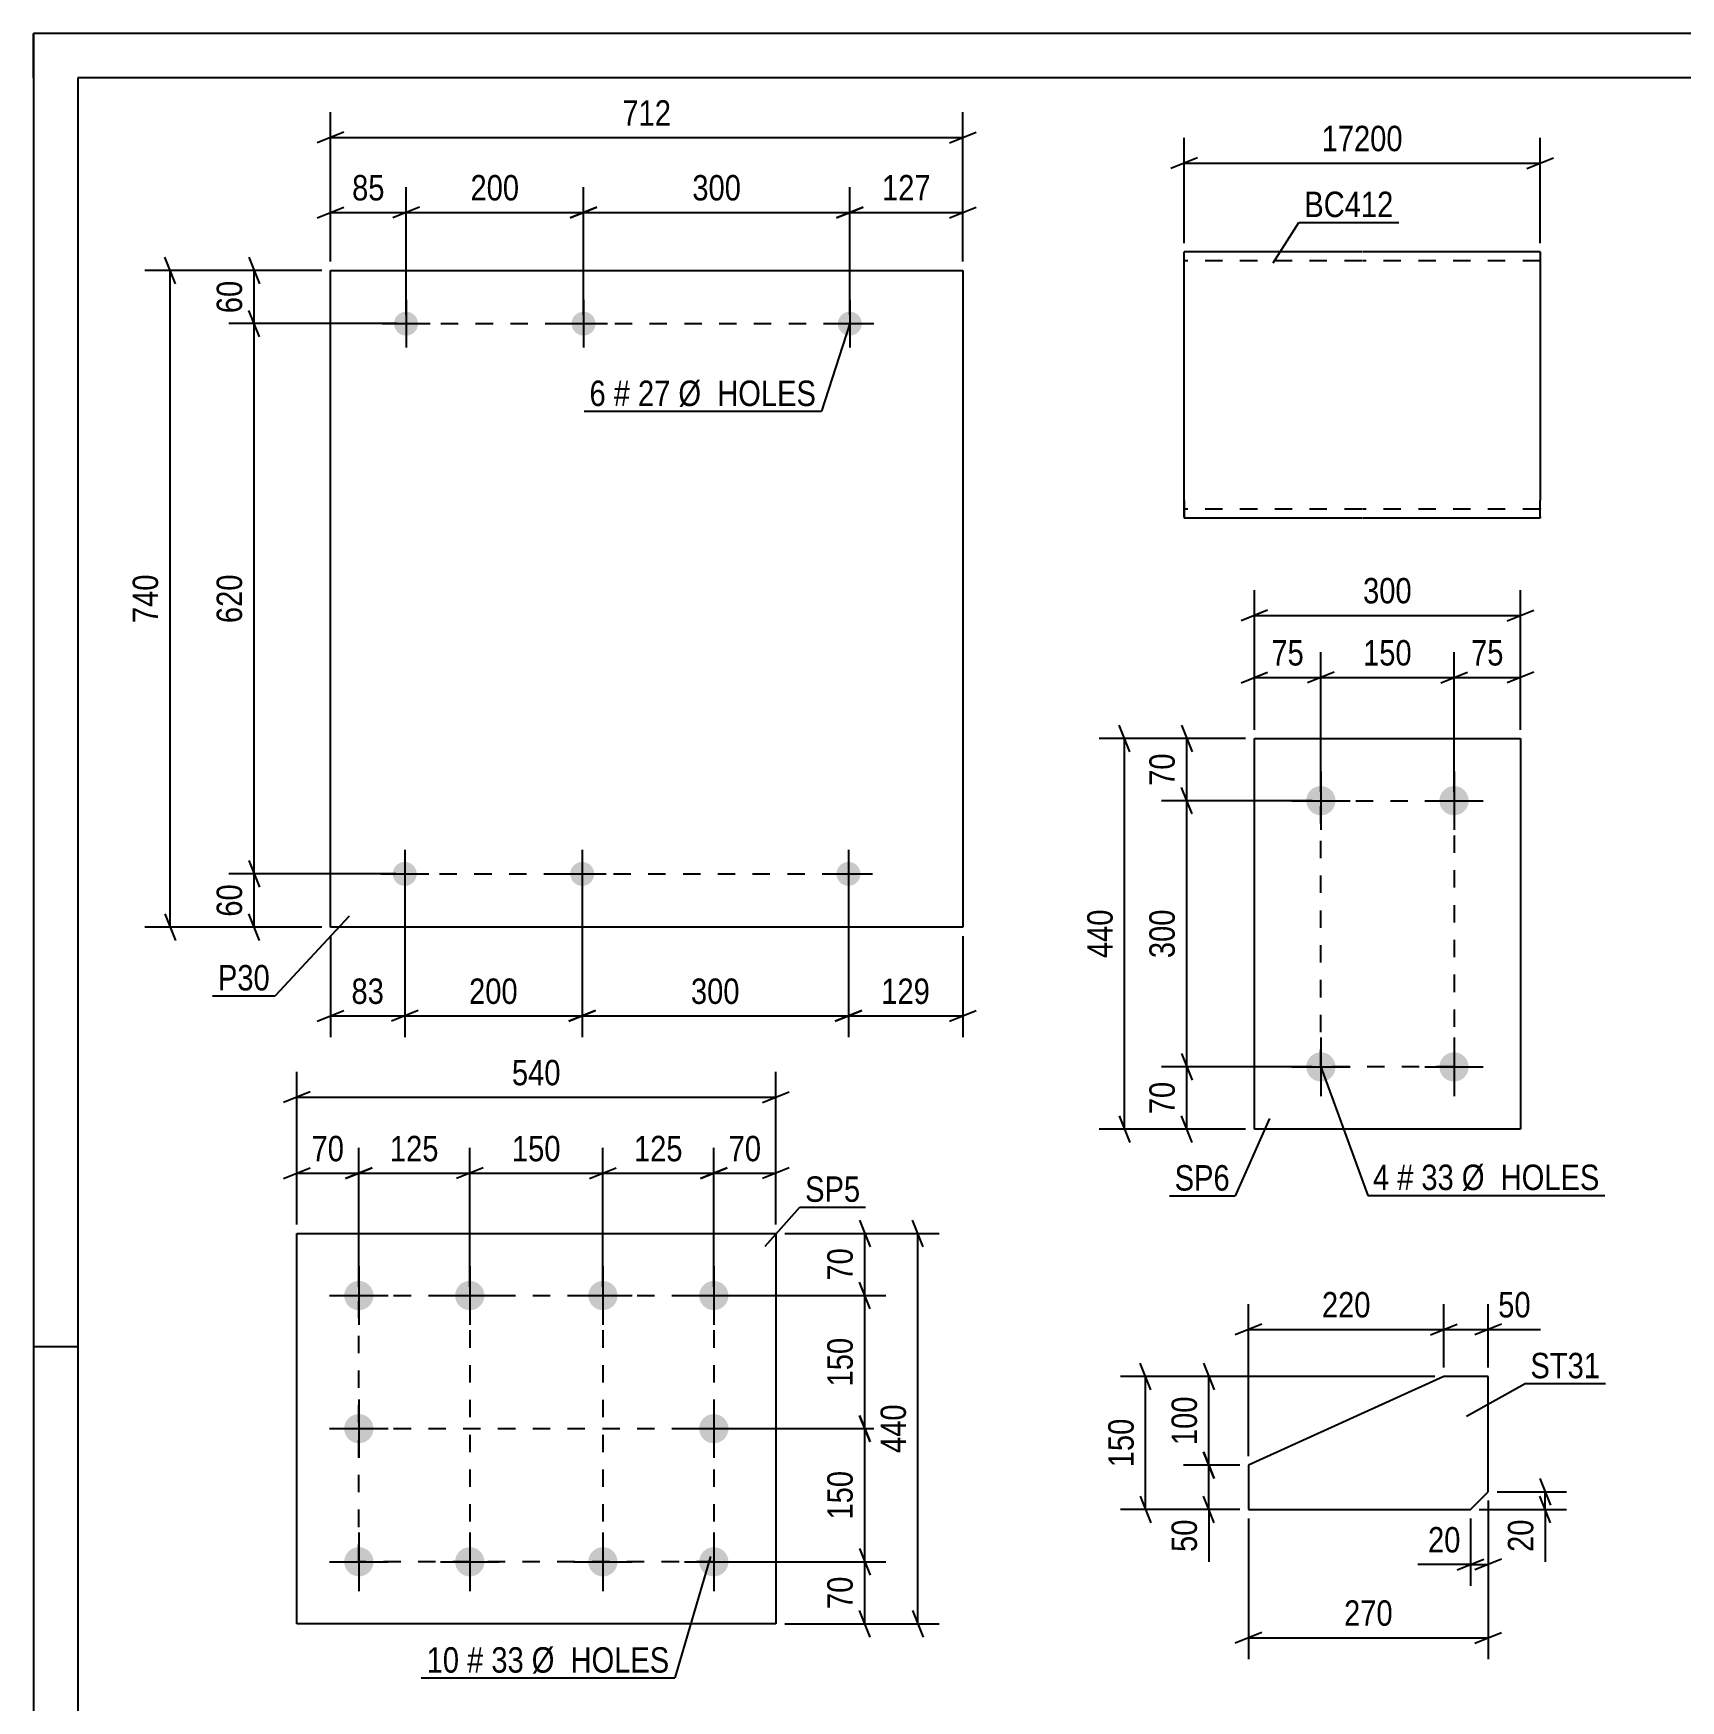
# Model space of a CAD drawing. Header units: millimetres. Extents: x 0 to 420, y 0 to 297.
# Drawn here: x 0 to 185.6, y 109.1 to 297 of the extents above; entities that cross this region are included whole.
import ezdxf

# ---------------------------------------------------------------- set-up
doc = ezdxf.new("R2010")
doc.units = ezdxf.units.MM
doc.linetypes.add('DXK_LINE_DOT2', pattern=[3.9198, 1.9599, -1.9599])
doc.styles.add('Arial Narrow', font='ARIALN.TTF', dxfattribs={"height": 0.2})

# ---------------------------------------------------------------- blocks, each defined once
blk = doc.blocks.new('Unknown-122571233-1134')
at = {"color": 5, "linetype": 'Continuous'}
for p, q in [((420, 297), (0, 297)), ((0, 297), (0, 0)), ((0, 292), (0, 297)), ((415, 292), (5, 292)), ((5, 292), (5, 5)), ((5, 149), (0, 149))]:
    blk.add_line(p, q, dxfattribs=at)
blk = doc.blocks.new('Part-122571233-10233 - 10232')
at = {"color": 2, "linetype": 'Continuous'}
for p, q in [((149.69, 272.37), (129.69, 272.37)), ((129.69, 244.37), (129.69, 272.37)), ((169.79, 272.37), (149.79, 272.37)), ((169.79, 272.37), (169.79, 270.37)), ((169.79, 270.37), (169.79, 244.37)), ((129.69, 244.37), (129.69, 242.37)), ((169.79, 242.37), (169.79, 244.37)), ((149.69, 242.37), (129.69, 242.37)), ((169.79, 242.37), (149.79, 242.37))]:
    blk.add_line(p, q, dxfattribs=at)
at = {"color": 7, "linetype": 'DXK_LINE_DOT2'}
for p, q in [((149.69, 271.37), (129.69, 271.37)), ((169.79, 271.37), (149.79, 271.37)), ((129.69, 242.53), (129.69, 244.37)), ((169.79, 243.37), (169.79, 244.37)), ((129.69, 243.37), (129.69, 243.45)), ((149.69, 243.37), (129.69, 243.37)), ((169.79, 243.37), (149.79, 243.37)), ((169.79, 243.45), (169.79, 243.37)), ((169.79, 242.53), (169.79, 242.37))]:
    blk.add_line(p, q, dxfattribs=at)
blk = doc.blocks.new('Part-122571233-10242 - 10241')
at = {"color": 2, "linetype": 'Continuous'}
for p, q in [((137.59, 173.54), (137.59, 217.54)), ((137.59, 217.54), (167.59, 217.54)), ((167.59, 217.54), (167.59, 173.54)), ((167.59, 173.54), (137.59, 173.54))]:
    blk.add_line(p, q, dxfattribs=at)
blk = doc.blocks.new('Bolt-122571233-10243 - 10241')
at = {"linetype": 'Continuous'}
for points in [[(145.09, 212.19, -1), (145.09, 208.89, -1)], [(160.09, 212.19, -1), (160.09, 208.89, -1)], [(145.09, 182.19, -1), (145.09, 178.89, -1)], [(160.09, 182.19, -1), (160.09, 178.89, -1)]]:
    blk.add_hatch(color=1, dxfattribs=at).paths.add_polyline_path(points)
at = {"color": 1, "linetype": 'Continuous'}
for p, q in [((145.09, 213.84), (145.09, 207.24)), ((160.09, 213.84), (160.09, 207.24)), ((141.79, 210.54), (148.39, 210.54)), ((156.79, 210.54), (163.39, 210.54)), ((145.09, 183.84), (145.09, 177.24)), ((160.09, 183.84), (160.09, 177.24)), ((141.79, 180.54), (148.39, 180.54)), ((156.79, 180.54), (163.39, 180.54))]:
    blk.add_line(p, q, dxfattribs=at)
blk = doc.blocks.new('Part-122571233-10251 - 10250')
at = {"color": 2, "linetype": 'Continuous'}
for p, q in [((29.68, 117.78), (29.68, 161.78)), ((29.68, 161.78), (83.68, 161.78)), ((83.68, 161.78), (83.68, 117.78)), ((83.68, 117.78), (29.68, 117.78))]:
    blk.add_line(p, q, dxfattribs=at)
blk = doc.blocks.new('Bolt-122571233-10252 - 10250')
at = {"linetype": 'Continuous'}
for points in [[(36.68, 156.43, -1), (36.68, 153.13, -1)], [(49.18, 156.43, -1), (49.18, 153.13, -1)], [(64.18, 156.43, -1), (64.18, 153.13, -1)], [(76.68, 156.43, -1), (76.68, 153.13, -1)], [(36.68, 141.43, -1), (36.68, 138.13, -1)], [(76.68, 141.43, -1), (76.68, 138.13, -1)], [(36.68, 126.43, -1), (36.68, 123.13, -1)], [(49.18, 126.43, -1), (49.18, 123.13, -1)], [(64.18, 126.43, -1), (64.18, 123.13, -1)], [(76.68, 126.43, -1), (76.68, 123.13, -1)]]:
    blk.add_hatch(color=1, dxfattribs=at).paths.add_polyline_path(points)
at = {"color": 1, "linetype": 'Continuous'}
for p, q in [((36.68, 158.08), (36.68, 151.48)), ((49.18, 158.08), (49.18, 151.48)), ((64.18, 158.08), (64.18, 151.48)), ((76.68, 158.08), (76.68, 151.48)), ((33.38, 154.78), (39.98, 154.78)), ((45.88, 154.78), (52.48, 154.78)), ((60.88, 154.78), (67.48, 154.78)), ((73.38, 154.78), (79.98, 154.78)), ((36.68, 143.08), (36.68, 136.48)), ((76.68, 143.08), (76.68, 136.48)), ((33.38, 139.78), (39.98, 139.78)), ((73.38, 139.78), (79.98, 139.78)), ((36.68, 128.08), (36.68, 121.48)), ((49.18, 128.08), (49.18, 121.48)), ((64.18, 128.08), (64.18, 121.48)), ((76.68, 128.08), (76.68, 121.48)), ((33.38, 124.78), (39.98, 124.78)), ((45.88, 124.78), (52.48, 124.78)), ((60.88, 124.78), (67.48, 124.78)), ((73.38, 124.78), (79.98, 124.78))]:
    blk.add_line(p, q, dxfattribs=at)
blk = doc.blocks.new('Bolt-122571233-10299 - 10297')
at = {"linetype": 'Continuous'}
for points in [[(42, 265.64, -1), (42, 262.94, -1)], [(62, 265.64, -1), (62, 262.94, -1)], [(92, 265.64, -1), (92, 262.94, -1)]]:
    blk.add_hatch(color=1, dxfattribs=at).paths.add_polyline_path(points)
at = {"color": 1, "linetype": 'Continuous'}
for p, q in [((42, 266.99), (42, 261.59)), ((62, 266.99), (62, 261.59)), ((92, 266.99), (92, 261.59)), ((39.3, 264.29), (44.7, 264.29)), ((59.3, 264.29), (64.7, 264.29)), ((89.3, 264.29), (94.7, 264.29))]:
    blk.add_line(p, q, dxfattribs=at)
blk = doc.blocks.new('Part-122571233-10298 - 10297')
at = {"color": 2, "linetype": 'Continuous'}
for p, q in [((33.5, 196.29), (33.5, 270.29)), ((33.5, 270.29), (104.74, 270.29)), ((104.74, 270.29), (104.74, 196.29)), ((104.74, 196.29), (33.5, 196.29))]:
    blk.add_line(p, q, dxfattribs=at)
blk = doc.blocks.new('Bolt-122571233-10300 - 10297')
at = {"linetype": 'Continuous'}
for points in [[(41.85, 203.64, -1), (41.85, 200.94, -1)], [(61.85, 203.64, -1), (61.85, 200.94, -1)], [(91.85, 203.64, -1), (91.85, 200.94, -1)]]:
    blk.add_hatch(color=1, dxfattribs=at).paths.add_polyline_path(points)
at = {"color": 1, "linetype": 'Continuous'}
for p, q in [((41.85, 204.99), (41.85, 199.59)), ((61.85, 204.99), (61.85, 199.59)), ((91.85, 204.99), (91.85, 199.59)), ((39.15, 202.29), (44.55, 202.29)), ((59.15, 202.29), (64.55, 202.29)), ((89.15, 202.29), (94.55, 202.29))]:
    blk.add_line(p, q, dxfattribs=at)
blk = doc.blocks.new('Part-122571233-10307 - 10306')
at = {"color": 2, "linetype": 'Continuous'}
for p, q in [((158.94, 145.67), (136.94, 135.67)), ((163.94, 145.67), (158.94, 145.67)), ((163.94, 132.67), (163.94, 145.67)), ((136.94, 135.67), (136.94, 130.67)), ((161.94, 130.67), (163.94, 132.67)), ((136.94, 130.67), (161.94, 130.67))]:
    blk.add_line(p, q, dxfattribs=at)
blk = doc.blocks.new('Rectangle-122571233-12141 - 10241')
at = {"color": 1, "linetype": 'DXK_LINE_DOT2'}
blk.add_lwpolyline([(145.09, 210.54), (160.09, 210.54), (160.09, 180.54), (145.09, 180.54), (145.09, 210.54)], close=True, dxfattribs=at)
blk = doc.blocks.new('Rectangle-122571233-11885 - 10250')
at = {"color": 1, "linetype": 'DXK_LINE_DOT2'}
blk.add_lwpolyline([(36.68, 154.78), (76.68, 154.78), (76.68, 124.78), (36.68, 124.78), (36.68, 154.78)], close=True, dxfattribs=at)
blk = doc.blocks.new('Line-122571233-11847 - 10297')
at = {"color": 1, "linetype": 'DXK_LINE_DOT2'}
blk.add_line((42, 264.29), (92, 264.29), dxfattribs=at)
blk = doc.blocks.new('Line-122571233-11895 - 10250')
at = {"color": 1, "linetype": 'DXK_LINE_DOT2'}
blk.add_line((49.18, 154.78), (49.18, 124.78), dxfattribs=at)
blk = doc.blocks.new('Line-122571233-11860 - 10297')
at = {"color": 1, "linetype": 'DXK_LINE_DOT2'}
blk.add_line((41.85, 202.29), (91.85, 202.29), dxfattribs=at)
blk = doc.blocks.new('Line-122571233-11902 - 10250')
at = {"color": 1, "linetype": 'DXK_LINE_DOT2'}
blk.add_line((64.18, 154.78), (64.18, 124.78), dxfattribs=at)
blk = doc.blocks.new('Line-122571233-11909 - 10250')
at = {"color": 1, "linetype": 'DXK_LINE_DOT2'}
blk.add_line((36.68, 139.78), (76.68, 139.78), dxfattribs=at)
blk = doc.blocks.new('StraightDimension-122571233-10486 - 10232')
at = {"color": 7, "linetype": 'Continuous'}
for p, q in [((129.69, 273.37), (129.69, 285.22)), ((169.79, 273.37), (169.79, 285.22)), ((131.19, 282.97), (128.19, 281.77)), ((129.69, 282.37), (169.79, 282.37)), ((168.29, 281.77), (171.29, 282.97))]:
    blk.add_line(p, q, dxfattribs=at)
at = {"color": 0}
blk.add_wipeout([(154.91, 283.12), (154.91, 287.32), (144.57, 287.32), (144.57, 283.12)], dxfattribs=at)
at = {"color": 3, "style": 'Arial Narrow'}
blk.add_text('17200', height=2.863, dxfattribs=at).set_placement((145.17, 283.72))
blk = doc.blocks.new('StraightDimension-122571233-10490 - 10241')
at = {"color": 7, "linetype": 'Continuous'}
for p, q in [((129.37, 219.04), (130.57, 216.04)), ((136.59, 217.54), (127.12, 217.54)), ((129.97, 210.54), (129.97, 217.54)), ((144.09, 210.54), (127.12, 210.54)), ((130.57, 209.04), (129.37, 212.04))]:
    blk.add_line(p, q, dxfattribs=at)
at = {"color": 0}
blk.add_wipeout([(129.22, 216.47), (125.02, 216.47), (125.02, 211.61), (129.22, 211.61)], dxfattribs=at)
at = {"color": 3, "style": 'Arial Narrow'}
blk.add_text('70', height=2.863, rotation=90.0002, dxfattribs=at).set_placement((128.62, 212.21))
blk = doc.blocks.new('StraightDimension-122571233-10491 - 10241')
at = {"color": 7, "linetype": 'Continuous'}
for p, q in [((144.09, 210.54), (127.12, 210.54)), ((130.57, 209.04), (129.37, 212.04)), ((129.97, 180.54), (129.97, 210.54)), ((144.09, 180.54), (127.12, 180.54)), ((129.37, 182.04), (130.57, 179.04))]:
    blk.add_line(p, q, dxfattribs=at)
at = {"color": 0}
blk.add_wipeout([(129.22, 198.88), (125.02, 198.88), (125.02, 192.2), (129.22, 192.2)], dxfattribs=at)
at = {"color": 3, "style": 'Arial Narrow'}
blk.add_text('300', height=2.863, rotation=90.0002, dxfattribs=at).set_placement((128.62, 192.8))
blk = doc.blocks.new('StraightDimension-122571233-10492 - 10241')
at = {"color": 7, "linetype": 'Continuous'}
for p, q in [((144.09, 180.54), (127.12, 180.54)), ((129.37, 182.04), (130.57, 179.04)), ((129.97, 173.54), (129.97, 180.54)), ((130.57, 172.04), (129.37, 175.04)), ((136.59, 173.54), (127.12, 173.54))]:
    blk.add_line(p, q, dxfattribs=at)
at = {"color": 0}
blk.add_wipeout([(129.22, 179.47), (125.02, 179.47), (125.02, 174.61), (129.22, 174.61)], dxfattribs=at)
at = {"color": 3, "style": 'Arial Narrow'}
blk.add_text('70', height=2.863, rotation=90.0002, dxfattribs=at).set_placement((128.62, 175.21))
blk = doc.blocks.new('StraightDimension-122571233-10502 - 10241')
at = {"color": 7, "linetype": 'Continuous'}
for p, q in [((123.57, 216.04), (122.37, 219.04)), ((136.59, 217.54), (120.12, 217.54)), ((122.97, 173.54), (122.97, 217.54)), ((122.37, 175.04), (123.57, 172.04)), ((136.59, 173.54), (120.12, 173.54))]:
    blk.add_line(p, q, dxfattribs=at)
at = {"color": 0}
blk.add_wipeout([(122.22, 198.88), (118.02, 198.88), (118.02, 192.2), (122.22, 192.2)], dxfattribs=at)
at = {"color": 3, "style": 'Arial Narrow'}
blk.add_text('440', height=2.863, rotation=90.0002, dxfattribs=at).set_placement((121.62, 192.8))
blk = doc.blocks.new('StraightDimension-122571233-10506 - 10241')
at = {"color": 7, "linetype": 'Continuous'}
for p, q in [((160.09, 211.54), (160.09, 227.27)), ((167.59, 218.54), (167.59, 227.27)), ((158.59, 223.82), (161.59, 225.02)), ((160.09, 224.42), (167.59, 224.42)), ((169.09, 225.02), (166.09, 223.82))]:
    blk.add_line(p, q, dxfattribs=at)
at = {"color": 0}
blk.add_wipeout([(166.26, 225.17), (166.26, 229.37), (161.41, 229.37), (161.41, 225.17)], dxfattribs=at)
at = {"color": 3, "style": 'Arial Narrow'}
blk.add_text('75', height=2.863, dxfattribs=at).set_placement((162.01, 225.77))
blk = doc.blocks.new('StraightDimension-122571233-10507 - 10241')
at = {"color": 7, "linetype": 'Continuous'}
for p, q in [((145.09, 211.54), (145.09, 227.27)), ((160.09, 211.54), (160.09, 227.27)), ((146.59, 225.02), (143.59, 223.82)), ((145.09, 224.42), (160.09, 224.42)), ((158.59, 223.82), (161.59, 225.02))]:
    blk.add_line(p, q, dxfattribs=at)
at = {"color": 0}
blk.add_wipeout([(155.93, 225.17), (155.93, 229.37), (149.24, 229.37), (149.24, 225.17)], dxfattribs=at)
at = {"color": 3, "style": 'Arial Narrow'}
blk.add_text('150', height=2.863, dxfattribs=at).set_placement((149.84, 225.77))
blk = doc.blocks.new('StraightDimension-122571233-10508 - 10241')
at = {"color": 7, "linetype": 'Continuous'}
for p, q in [((137.59, 218.54), (137.59, 227.27)), ((145.09, 211.54), (145.09, 227.27)), ((136.09, 223.82), (139.09, 225.02)), ((137.59, 224.42), (145.09, 224.42)), ((146.59, 225.02), (143.59, 223.82))]:
    blk.add_line(p, q, dxfattribs=at)
at = {"color": 0}
blk.add_wipeout([(143.76, 225.17), (143.76, 229.37), (138.91, 229.37), (138.91, 225.17)], dxfattribs=at)
at = {"color": 3, "style": 'Arial Narrow'}
blk.add_text('75', height=2.863, dxfattribs=at).set_placement((139.51, 225.77))
blk = doc.blocks.new('StraightDimension-122571233-10518 - 10241')
at = {"color": 7, "linetype": 'Continuous'}
for p, q in [((137.59, 218.54), (137.59, 234.27)), ((167.59, 218.54), (167.59, 234.27)), ((139.09, 232.02), (136.09, 230.82)), ((137.59, 231.42), (167.59, 231.42)), ((166.09, 230.82), (169.09, 232.02))]:
    blk.add_line(p, q, dxfattribs=at)
at = {"color": 0}
blk.add_wipeout([(155.93, 232.17), (155.93, 236.37), (149.24, 236.37), (149.24, 232.17)], dxfattribs=at)
at = {"color": 3, "style": 'Arial Narrow'}
blk.add_text('300', height=2.863, dxfattribs=at).set_placement((149.84, 232.77))
blk = doc.blocks.new('StraightDimension-122571233-10522 - 10250')
at = {"color": 7, "linetype": 'Continuous'}
for p, q in [((84.68, 161.78), (96.08, 161.78)), ((93.08, 163.28), (94.28, 160.28)), ((93.68, 154.78), (93.68, 161.78)), ((94.28, 153.28), (93.08, 156.28)), ((77.68, 154.78), (96.08, 154.78))]:
    blk.add_line(p, q, dxfattribs=at)
at = {"color": 0}
blk.add_wipeout([(92.93, 160.71), (88.73, 160.71), (88.73, 155.86), (92.93, 155.86)], dxfattribs=at)
at = {"color": 3, "style": 'Arial Narrow'}
blk.add_text('70', height=2.863, rotation=90.0002, dxfattribs=at).set_placement((92.33, 156.46))
blk = doc.blocks.new('StraightDimension-122571233-10523 - 10250')
at = {"color": 7, "linetype": 'Continuous'}
for p, q in [((94.28, 153.28), (93.08, 156.28)), ((77.68, 154.78), (96.08, 154.78)), ((93.68, 139.78), (93.68, 154.78)), ((93.08, 141.28), (94.28, 138.28)), ((77.68, 139.78), (96.08, 139.78))]:
    blk.add_line(p, q, dxfattribs=at)
at = {"color": 0}
blk.add_wipeout([(92.93, 150.63), (88.73, 150.63), (88.73, 143.94), (92.93, 143.94)], dxfattribs=at)
at = {"color": 3, "style": 'Arial Narrow'}
blk.add_text('150', height=2.863, rotation=90.0002, dxfattribs=at).set_placement((92.33, 144.54))
blk = doc.blocks.new('StraightDimension-122571233-10524 - 10250')
at = {"color": 7, "linetype": 'Continuous'}
for p, q in [((94.28, 138.28), (93.08, 141.28)), ((77.68, 139.78), (96.08, 139.78)), ((93.68, 124.78), (93.68, 139.78)), ((93.08, 126.28), (94.28, 123.28)), ((77.68, 124.78), (96.08, 124.78))]:
    blk.add_line(p, q, dxfattribs=at)
at = {"color": 0}
blk.add_wipeout([(92.93, 135.63), (88.73, 135.63), (88.73, 128.94), (92.93, 128.94)], dxfattribs=at)
at = {"color": 3, "style": 'Arial Narrow'}
blk.add_text('150', height=2.863, rotation=90.0002, dxfattribs=at).set_placement((92.33, 129.54))
blk = doc.blocks.new('StraightDimension-122571233-10525 - 10250')
at = {"color": 7, "linetype": 'Continuous'}
for p, q in [((93.08, 126.28), (94.28, 123.28)), ((77.68, 124.78), (96.08, 124.78)), ((93.68, 117.78), (93.68, 124.78)), ((94.28, 116.28), (93.08, 119.28)), ((84.68, 117.78), (96.08, 117.78))]:
    blk.add_line(p, q, dxfattribs=at)
at = {"color": 0}
blk.add_wipeout([(92.93, 123.71), (88.73, 123.71), (88.73, 118.86), (92.93, 118.86)], dxfattribs=at)
at = {"color": 3, "style": 'Arial Narrow'}
blk.add_text('70', height=2.863, rotation=90.0002, dxfattribs=at).set_placement((92.33, 119.46))
blk = doc.blocks.new('StraightDimension-122571233-10538 - 10250')
at = {"color": 7, "linetype": 'Continuous'}
for p, q in [((84.68, 161.78), (102.08, 161.78)), ((100.28, 160.28), (99.08, 163.28)), ((99.68, 117.78), (99.68, 161.78)), ((99.08, 119.28), (100.28, 116.28)), ((84.68, 117.78), (102.08, 117.78))]:
    blk.add_line(p, q, dxfattribs=at)
at = {"color": 0}
blk.add_wipeout([(98.93, 143.13), (94.73, 143.13), (94.73, 136.44), (98.93, 136.44)], dxfattribs=at)
at = {"color": 3, "style": 'Arial Narrow'}
blk.add_text('440', height=2.863, rotation=90.0002, dxfattribs=at).set_placement((98.33, 137.04))
blk = doc.blocks.new('StraightDimension-122571233-10542 - 10250')
at = {"color": 7, "linetype": 'Continuous'}
for p, q in [((76.68, 155.78), (76.68, 171.41)), ((83.68, 162.78), (83.68, 171.41)), ((75.18, 167.96), (78.18, 169.16)), ((85.18, 169.16), (82.18, 167.96)), ((76.68, 168.56), (83.68, 168.56))]:
    blk.add_line(p, q, dxfattribs=at)
at = {"color": 0}
blk.add_wipeout([(82.6, 169.31), (82.6, 173.51), (77.75, 173.51), (77.75, 169.31)], dxfattribs=at)
at = {"color": 3, "style": 'Arial Narrow'}
blk.add_text('70', height=2.863, dxfattribs=at).set_placement((78.35, 169.91))
blk = doc.blocks.new('StraightDimension-122571233-10543 - 10250')
at = {"color": 7, "linetype": 'Continuous'}
for p, q in [((64.18, 155.78), (64.18, 171.41)), ((76.68, 155.78), (76.68, 171.41)), ((62.68, 167.96), (65.68, 169.16)), ((78.18, 169.16), (75.18, 167.96)), ((64.18, 168.56), (76.68, 168.56))]:
    blk.add_line(p, q, dxfattribs=at)
at = {"color": 0}
blk.add_wipeout([(73.77, 169.31), (73.77, 173.51), (67.08, 173.51), (67.08, 169.31)], dxfattribs=at)
at = {"color": 3, "style": 'Arial Narrow'}
blk.add_text('125', height=2.863, dxfattribs=at).set_placement((67.68, 169.91))
blk = doc.blocks.new('StraightDimension-122571233-10544 - 10250')
at = {"color": 7, "linetype": 'Continuous'}
for p, q in [((49.18, 155.78), (49.18, 171.41)), ((64.18, 155.78), (64.18, 171.41)), ((50.68, 169.16), (47.68, 167.96)), ((62.68, 167.96), (65.68, 169.16)), ((49.18, 168.56), (64.18, 168.56))]:
    blk.add_line(p, q, dxfattribs=at)
at = {"color": 0}
blk.add_wipeout([(60.02, 169.31), (60.02, 173.51), (53.33, 173.51), (53.33, 169.31)], dxfattribs=at)
at = {"color": 3, "style": 'Arial Narrow'}
blk.add_text('150', height=2.863, dxfattribs=at).set_placement((53.93, 169.91))
blk = doc.blocks.new('StraightDimension-122571233-10545 - 10250')
at = {"color": 7, "linetype": 'Continuous'}
for p, q in [((36.68, 155.78), (36.68, 171.41)), ((49.18, 155.78), (49.18, 171.41)), ((35.18, 167.96), (38.18, 169.16)), ((50.68, 169.16), (47.68, 167.96)), ((36.68, 168.56), (49.18, 168.56))]:
    blk.add_line(p, q, dxfattribs=at)
at = {"color": 0}
blk.add_wipeout([(46.27, 169.31), (46.27, 173.51), (39.58, 173.51), (39.58, 169.31)], dxfattribs=at)
at = {"color": 3, "style": 'Arial Narrow'}
blk.add_text('125', height=2.863, dxfattribs=at).set_placement((40.18, 169.91))
blk = doc.blocks.new('StraightDimension-122571233-10546 - 10250')
at = {"color": 7, "linetype": 'Continuous'}
for p, q in [((29.68, 162.78), (29.68, 171.41)), ((36.68, 155.78), (36.68, 171.41)), ((28.18, 167.96), (31.18, 169.16)), ((38.18, 169.16), (35.18, 167.96)), ((29.68, 168.56), (36.68, 168.56))]:
    blk.add_line(p, q, dxfattribs=at)
at = {"color": 0}
blk.add_wipeout([(35.6, 169.31), (35.6, 173.51), (30.75, 173.51), (30.75, 169.31)], dxfattribs=at)
at = {"color": 3, "style": 'Arial Narrow'}
blk.add_text('70', height=2.863, dxfattribs=at).set_placement((31.35, 169.91))
blk = doc.blocks.new('StraightDimension-122571233-10562 - 10250')
at = {"color": 7, "linetype": 'Continuous'}
for p, q in [((29.68, 162.78), (29.68, 179.97)), ((83.68, 162.78), (83.68, 179.97)), ((31.18, 177.72), (28.18, 176.52)), ((29.68, 177.12), (83.68, 177.12)), ((82.18, 176.52), (85.18, 177.72))]:
    blk.add_line(p, q, dxfattribs=at)
at = {"color": 0}
blk.add_wipeout([(60.02, 177.87), (60.02, 182.07), (53.33, 182.07), (53.33, 177.87)], dxfattribs=at)
at = {"color": 3, "style": 'Arial Narrow'}
blk.add_text('540', height=2.863, dxfattribs=at).set_placement((53.93, 178.47))
blk = doc.blocks.new('StraightDimension-122571233-10582 - 10297')
at = {"color": 7, "linetype": 'Continuous'}
for p, q in [((24.27, 271.79), (25.47, 268.79)), ((32.5, 270.29), (22.02, 270.29)), ((24.87, 264.29), (24.87, 270.29)), ((25.47, 262.79), (24.27, 265.79)), ((41, 264.29), (22.02, 264.29))]:
    blk.add_line(p, q, dxfattribs=at)
at = {"color": 0}
blk.add_wipeout([(24.12, 269.72), (19.92, 269.72), (19.92, 264.87), (24.12, 264.87)], dxfattribs=at)
at = {"color": 3, "style": 'Arial Narrow'}
blk.add_text('60', height=2.863, rotation=90.0002, dxfattribs=at).set_placement((23.52, 265.47))
blk = doc.blocks.new('StraightDimension-122571233-10583 - 10297')
at = {"color": 7, "linetype": 'Continuous'}
for p, q in [((25.47, 262.79), (24.27, 265.79)), ((41, 264.29), (22.02, 264.29)), ((24.87, 202.29), (24.87, 264.29)), ((24.27, 203.79), (25.47, 200.79)), ((40.85, 202.29), (22.02, 202.29))]:
    blk.add_line(p, q, dxfattribs=at)
at = {"color": 0}
blk.add_wipeout([(24.12, 236.64), (19.92, 236.64), (19.92, 229.95), (24.12, 229.95)], dxfattribs=at)
at = {"color": 3, "style": 'Arial Narrow'}
blk.add_text('620', height=2.863, rotation=90.0002, dxfattribs=at).set_placement((23.52, 230.55))
blk = doc.blocks.new('StraightDimension-122571233-10584 - 10297')
at = {"color": 7, "linetype": 'Continuous'}
for p, q in [((24.27, 203.79), (25.47, 200.79)), ((40.85, 202.29), (22.02, 202.29)), ((24.87, 196.29), (24.87, 202.29)), ((25.47, 194.79), (24.27, 197.79)), ((32.5, 196.29), (22.02, 196.29))]:
    blk.add_line(p, q, dxfattribs=at)
at = {"color": 0}
blk.add_wipeout([(24.12, 201.72), (19.92, 201.72), (19.92, 196.87), (24.12, 196.87)], dxfattribs=at)
at = {"color": 3, "style": 'Arial Narrow'}
blk.add_text('60', height=2.863, rotation=90.0002, dxfattribs=at).set_placement((23.52, 197.47))
blk = doc.blocks.new('StraightDimension-122571233-10594 - 10297')
at = {"color": 7, "linetype": 'Continuous'}
for p, q in [((16.01, 268.79), (14.81, 271.79)), ((32.5, 270.29), (12.56, 270.29)), ((15.41, 196.29), (15.41, 270.29)), ((14.81, 197.79), (16.01, 194.79)), ((32.5, 196.29), (12.56, 196.29))]:
    blk.add_line(p, q, dxfattribs=at)
at = {"color": 0}
blk.add_wipeout([(14.66, 236.64), (10.46, 236.64), (10.46, 229.95), (14.66, 229.95)], dxfattribs=at)
at = {"color": 3, "style": 'Arial Narrow'}
blk.add_text('740', height=2.863, rotation=90.0002, dxfattribs=at).set_placement((14.06, 230.55))
blk = doc.blocks.new('StraightDimension-122571233-10598 - 10297')
at = {"color": 7, "linetype": 'Continuous'}
for p, q in [((91.85, 201.29), (91.85, 183.89)), ((104.74, 195.29), (104.74, 183.89)), ((93.35, 186.89), (90.35, 185.69)), ((91.85, 186.29), (104.74, 186.29)), ((103.24, 185.69), (106.24, 186.89))]:
    blk.add_line(p, q, dxfattribs=at)
at = {"color": 0}
blk.add_wipeout([(101.63, 187.04), (101.63, 191.24), (94.95, 191.24), (94.95, 187.04)], dxfattribs=at)
at = {"color": 3, "style": 'Arial Narrow'}
blk.add_text('129', height=2.863, dxfattribs=at).set_placement((95.55, 187.64))
blk = doc.blocks.new('StraightDimension-122571233-10599 - 10297')
at = {"color": 7, "linetype": 'Continuous'}
for p, q in [((61.85, 201.29), (61.85, 183.89)), ((91.85, 201.29), (91.85, 183.89)), ((63.35, 186.89), (60.35, 185.69)), ((61.85, 186.29), (91.85, 186.29)), ((90.35, 185.69), (93.35, 186.89))]:
    blk.add_line(p, q, dxfattribs=at)
at = {"color": 0}
blk.add_wipeout([(80.19, 187.04), (80.19, 191.24), (73.5, 191.24), (73.5, 187.04)], dxfattribs=at)
at = {"color": 3, "style": 'Arial Narrow'}
blk.add_text('300', height=2.863, dxfattribs=at).set_placement((74.1, 187.64))
blk = doc.blocks.new('StraightDimension-122571233-10600 - 10297')
at = {"color": 7, "linetype": 'Continuous'}
for p, q in [((41.85, 201.29), (41.85, 183.89)), ((61.85, 201.29), (61.85, 183.89)), ((43.35, 186.89), (40.35, 185.69)), ((41.85, 186.29), (61.85, 186.29)), ((60.35, 185.69), (63.35, 186.89))]:
    blk.add_line(p, q, dxfattribs=at)
at = {"color": 0}
blk.add_wipeout([(55.19, 187.04), (55.19, 191.24), (48.5, 191.24), (48.5, 187.04)], dxfattribs=at)
at = {"color": 3, "style": 'Arial Narrow'}
blk.add_text('200', height=2.863, dxfattribs=at).set_placement((49.1, 187.64))
blk = doc.blocks.new('StraightDimension-122571233-10601 - 10297')
at = {"color": 7, "linetype": 'Continuous'}
for p, q in [((41.85, 201.29), (41.85, 183.89)), ((33.5, 195.29), (33.5, 183.89)), ((32, 185.69), (35, 186.89)), ((33.5, 186.29), (41.85, 186.29)), ((43.35, 186.89), (40.35, 185.69))]:
    blk.add_line(p, q, dxfattribs=at)
at = {"color": 0}
blk.add_wipeout([(40.1, 187.04), (40.1, 191.24), (35.25, 191.24), (35.25, 187.04)], dxfattribs=at)
at = {"color": 3, "style": 'Arial Narrow'}
blk.add_text('83', height=2.863, dxfattribs=at).set_placement((35.85, 187.64))
blk = doc.blocks.new('StraightDimension-122571233-10614 - 10297')
at = {"color": 7, "linetype": 'Continuous'}
for p, q in [((92, 265.29), (92, 279.67)), ((104.74, 271.29), (104.74, 279.67)), ((93.5, 277.42), (90.5, 276.22)), ((92, 276.82), (104.74, 276.82)), ((103.24, 276.22), (106.24, 277.42))]:
    blk.add_line(p, q, dxfattribs=at)
at = {"color": 0}
blk.add_wipeout([(101.71, 277.57), (101.71, 281.77), (95.03, 281.77), (95.03, 277.57)], dxfattribs=at)
at = {"color": 3, "style": 'Arial Narrow'}
blk.add_text('127', height=2.863, dxfattribs=at).set_placement((95.63, 278.17))
blk = doc.blocks.new('StraightDimension-122571233-10615 - 10297')
at = {"color": 7, "linetype": 'Continuous'}
for p, q in [((62, 265.29), (62, 279.67)), ((92, 265.29), (92, 279.67)), ((63.5, 277.42), (60.5, 276.22)), ((62, 276.82), (92, 276.82)), ((90.5, 276.22), (93.5, 277.42))]:
    blk.add_line(p, q, dxfattribs=at)
at = {"color": 0}
blk.add_wipeout([(80.34, 277.57), (80.34, 281.77), (73.66, 281.77), (73.66, 277.57)], dxfattribs=at)
at = {"color": 3, "style": 'Arial Narrow'}
blk.add_text('300', height=2.863, dxfattribs=at).set_placement((74.26, 278.17))
blk = doc.blocks.new('StraightDimension-122571233-10616 - 10297')
at = {"color": 7, "linetype": 'Continuous'}
for p, q in [((42, 265.29), (42, 279.67)), ((62, 265.29), (62, 279.67)), ((43.5, 277.42), (40.5, 276.22)), ((42, 276.82), (62, 276.82)), ((60.5, 276.22), (63.5, 277.42))]:
    blk.add_line(p, q, dxfattribs=at)
at = {"color": 0}
blk.add_wipeout([(55.34, 277.57), (55.34, 281.77), (48.66, 281.77), (48.66, 277.57)], dxfattribs=at)
at = {"color": 3, "style": 'Arial Narrow'}
blk.add_text('200', height=2.863, dxfattribs=at).set_placement((49.26, 278.17))
blk = doc.blocks.new('StraightDimension-122571233-10617 - 10297')
at = {"color": 7, "linetype": 'Continuous'}
for p, q in [((33.5, 271.29), (33.5, 279.67)), ((42, 265.29), (42, 279.67)), ((32, 276.22), (35, 277.42)), ((33.5, 276.82), (42, 276.82)), ((43.5, 277.42), (40.5, 276.22))]:
    blk.add_line(p, q, dxfattribs=at)
at = {"color": 0}
blk.add_wipeout([(40.18, 277.57), (40.18, 281.77), (35.32, 281.77), (35.32, 277.57)], dxfattribs=at)
at = {"color": 3, "style": 'Arial Narrow'}
blk.add_text('85', height=2.863, dxfattribs=at).set_placement((35.92, 278.17))
blk = doc.blocks.new('StraightDimension-122571233-10630 - 10297')
at = {"color": 7, "linetype": 'Continuous'}
for p, q in [((33.5, 271.29), (33.5, 288.1)), ((104.74, 271.29), (104.74, 288.1)), ((35, 285.85), (32, 284.65)), ((103.24, 284.65), (106.24, 285.85)), ((33.5, 285.25), (104.74, 285.25))]:
    blk.add_line(p, q, dxfattribs=at)
at = {"color": 0}
blk.add_wipeout([(72.46, 286), (72.46, 290.2), (65.78, 290.2), (65.78, 286)], dxfattribs=at)
at = {"color": 3, "style": 'Arial Narrow'}
blk.add_text('712', height=2.863, dxfattribs=at).set_placement((66.38, 286.6))
blk = doc.blocks.new('StraightDimension-122571233-10646 - 10306')
at = {"color": 7, "linetype": 'Continuous'}
for p, q in [((131.87, 147.17), (133.07, 144.17)), ((157.94, 145.67), (129.62, 145.67)), ((132.47, 135.67), (132.47, 145.67)), ((133.07, 134.17), (131.87, 137.17)), ((135.94, 135.67), (129.62, 135.67))]:
    blk.add_line(p, q, dxfattribs=at)
at = {"color": 0}
blk.add_wipeout([(131.72, 144.01), (127.52, 144.01), (127.52, 137.33), (131.72, 137.33)], dxfattribs=at)
at = {"color": 3, "style": 'Arial Narrow'}
blk.add_text('100', height=2.863, rotation=90.0002, dxfattribs=at).set_placement((131.12, 137.93))
blk = doc.blocks.new('StraightDimension-122571233-11921 - 10306')
at = {"color": 7, "linetype": 'Continuous'}
for p, q in [((136.94, 136.67), (136.94, 153.81)), ((158.94, 146.67), (158.94, 153.81)), ((138.44, 151.56), (135.44, 150.36)), ((136.94, 150.96), (158.94, 150.96)), ((157.44, 150.36), (160.44, 151.56))]:
    blk.add_line(p, q, dxfattribs=at)
at = {"color": 0}
blk.add_wipeout([(151.28, 151.71), (151.28, 155.91), (144.6, 155.91), (144.6, 151.71)], dxfattribs=at)
at = {"color": 3, "style": 'Arial Narrow'}
blk.add_text('220', height=2.863, dxfattribs=at).set_placement((145.2, 152.31))
blk = doc.blocks.new('StraightDimension-122571233-10652 - 10306')
at = {"color": 7, "linetype": 'Continuous'}
for p, q in [((163.94, 131.67), (163.94, 113.82)), ((136.94, 129.67), (136.94, 113.82)), ((138.44, 116.82), (135.44, 115.62)), ((162.44, 115.62), (165.44, 116.82)), ((136.94, 116.22), (163.94, 116.22))]:
    blk.add_line(p, q, dxfattribs=at)
at = {"color": 0}
blk.add_wipeout([(153.78, 116.97), (153.78, 121.17), (147.1, 121.17), (147.1, 116.97)], dxfattribs=at)
at = {"color": 3, "style": 'Arial Narrow'}
blk.add_text('270', height=2.863, dxfattribs=at).set_placement((147.7, 117.57))
blk = doc.blocks.new('StraightDimension-122571233-10656 - 10306')
at = {"color": 7, "linetype": 'Continuous'}
for p, q in [((125.94, 144.17), (124.74, 147.17)), ((157.94, 145.67), (122.49, 145.67)), ((125.34, 130.67), (125.34, 145.67)), ((124.74, 132.17), (125.94, 129.17)), ((135.94, 130.67), (122.49, 130.67))]:
    blk.add_line(p, q, dxfattribs=at)
at = {"color": 0}
blk.add_wipeout([(124.59, 141.51), (120.39, 141.51), (120.39, 134.83), (124.59, 134.83)], dxfattribs=at)
at = {"color": 3, "style": 'Arial Narrow'}
blk.add_text('150', height=2.863, rotation=90.0002, dxfattribs=at).set_placement((123.99, 135.43))
blk = doc.blocks.new('StraightDimension-122571233-10642 - 10306')
at = {"color": 7, "linetype": 'Continuous'}
for p, q in [((169.77, 134.17), (170.97, 131.17)), ((164.94, 132.67), (172.77, 132.67)), ((170.97, 129.17), (169.77, 132.17)), ((170.37, 130.67), (170.37, 132.67)), ((162.94, 130.67), (172.77, 130.67))]:
    blk.add_line(p, q, dxfattribs=at)
at = {"color": 0}
blk.add_wipeout([(169.62, 130.14), (165.42, 130.14), (165.42, 125.29), (169.62, 125.29)], dxfattribs=at)
at = {"color": 7, "linetype": 'Continuous'}
blk.add_line((170.37, 130.67), (170.37, 124.76), dxfattribs=at)
blk.add_line((170.37, 130.67), (170.37, 124.76), dxfattribs=at)
at = {"color": 3, "style": 'Arial Narrow'}
blk.add_text('20', height=2.863, rotation=90.0002, dxfattribs=at).set_placement((169.02, 125.89))
blk = doc.blocks.new('StraightDimension-122571233-10634 - 10306')
at = {"color": 7, "linetype": 'Continuous'}
for p, q in [((163.94, 131.67), (163.94, 122.08)), ((161.94, 129.67), (161.94, 122.08)), ((160.44, 123.88), (163.44, 125.08)), ((161.94, 124.48), (163.94, 124.48)), ((165.44, 125.08), (162.44, 123.88))]:
    blk.add_line(p, q, dxfattribs=at)
at = {"color": 0}
blk.add_wipeout([(161.42, 125.23), (161.42, 129.43), (156.56, 129.43), (156.56, 125.23)], dxfattribs=at)
at = {"color": 7, "linetype": 'Continuous'}
blk.add_line((161.94, 124.48), (156.03, 124.48), dxfattribs=at)
blk.add_line((161.94, 124.48), (156.03, 124.48), dxfattribs=at)
at = {"color": 3, "style": 'Arial Narrow'}
blk.add_text('20', height=2.863, dxfattribs=at).set_placement((157.16, 125.83))
blk = doc.blocks.new('StraightDimension-122571233-10647 - 10306')
at = {"color": 7, "linetype": 'Continuous'}
for p, q in [((131.87, 137.17), (133.07, 134.17)), ((135.94, 135.67), (129.62, 135.67)), ((132.47, 130.67), (132.47, 135.67)), ((133.07, 129.17), (131.87, 132.17)), ((135.94, 130.67), (129.62, 130.67))]:
    blk.add_line(p, q, dxfattribs=at)
at = {"color": 0}
blk.add_wipeout([(131.72, 130.14), (127.52, 130.14), (127.52, 125.29), (131.72, 125.29)], dxfattribs=at)
at = {"color": 7, "linetype": 'Continuous'}
blk.add_line((132.47, 130.67), (132.47, 124.76), dxfattribs=at)
blk.add_line((132.47, 130.67), (132.47, 124.76), dxfattribs=at)
at = {"color": 3, "style": 'Arial Narrow'}
blk.add_text('50', height=2.863, rotation=90.0002, dxfattribs=at).set_placement((131.12, 125.89))
blk = doc.blocks.new('StraightDimension-122571233-11920 - 10306')
at = {"color": 7, "linetype": 'Continuous'}
for p, q in [((158.94, 146.67), (158.94, 153.81)), ((163.94, 146.67), (163.94, 153.81)), ((157.44, 150.36), (160.44, 151.56)), ((158.94, 150.96), (163.94, 150.96)), ((165.44, 151.56), (162.44, 150.36))]:
    blk.add_line(p, q, dxfattribs=at)
at = {"color": 0}
blk.add_wipeout([(169.32, 151.71), (169.32, 155.91), (164.47, 155.91), (164.47, 151.71)], dxfattribs=at)
at = {"color": 7, "linetype": 'Continuous'}
blk.add_line((163.94, 150.96), (169.85, 150.96), dxfattribs=at)
blk.add_line((163.94, 150.96), (169.85, 150.96), dxfattribs=at)
at = {"color": 3, "style": 'Arial Narrow'}
blk.add_text('50', height=2.863, dxfattribs=at).set_placement((165.07, 152.31))
blk = doc.blocks.new('Mark-122571233-10736 - 10232')
at = {"color": 0}
blk.add_wipeout([(153.27, 276.3), (153.27, 279.3), (143.22, 279.3), (143.22, 276.3)], dxfattribs=at)
blk.add_wipeout([(153.27, 276.3), (153.27, 279.3), (143.22, 279.3), (143.22, 276.3)], dxfattribs=at)
at = {"color": 30, "linetype": 'Continuous'}
for p, q in [((139.71, 271.15), (142.62, 275.7)), ((142.62, 275.7), (153.87, 275.7))]:
    blk.add_line(p, q, dxfattribs=at)
at = {"color": 3, "style": 'Arial Narrow'}
blk.add_text('BC412', height=2.863, dxfattribs=at).set_placement((143.22, 276.3))
blk = doc.blocks.new('Mark-122571233-10745 - 10241')
at = {"color": 0}
blk.add_wipeout([(134.82, 166.61), (134.82, 169.61), (128.61, 169.61), (128.61, 166.61)], dxfattribs=at)
blk.add_wipeout([(134.82, 166.61), (134.82, 169.61), (128.61, 169.61), (128.61, 166.61)], dxfattribs=at)
at = {"color": 30, "linetype": 'Continuous'}
for p in [(139.29, 174.71), (128.01, 166.01)]:
    blk.add_line(p, (135.42, 166.01), dxfattribs=at)
at = {"color": 3, "style": 'Arial Narrow'}
blk.add_text('SP6', height=2.863, dxfattribs=at).set_placement((128.61, 166.61))
blk = doc.blocks.new('Mark-122571233-10748 - 10241')
at = {"color": 0}
blk.add_wipeout([(152.79, 166.67), (152.79, 169.67), (150.96, 169.67), (150.96, 166.67)], dxfattribs=at)
blk.add_wipeout([(152.79, 166.67), (152.79, 169.67), (150.96, 169.67), (150.96, 166.67)], dxfattribs=at)
at = {"color": 7, "linetype": 'Continuous'}
blk.add_line((145.09, 180.54), (150.36, 166.07), dxfattribs=at)
at = {"color": 3, "style": 'Arial Narrow'}
blk.add_text('4', height=2.86, dxfattribs=at).set_placement((150.96, 166.67))
at = {"color": 0}
blk.add_wipeout([(155.51, 166.67), (155.51, 169.67), (153.69, 169.67), (153.69, 166.67)], dxfattribs=at)
blk.add_wipeout([(155.51, 166.67), (155.51, 169.67), (153.69, 169.67), (153.69, 166.67)], dxfattribs=at)
blk.add_wipeout([(160.07, 166.67), (160.07, 169.67), (156.41, 169.67), (156.41, 166.67)], dxfattribs=at)
blk.add_wipeout([(160.07, 166.67), (160.07, 169.67), (156.41, 169.67), (156.41, 166.67)], dxfattribs=at)
at = {"color": 3, "style": 'Arial Narrow'}
for s, height, p in [('#', 2.86, (153.69, 166.67)), ('33', 2.863, (156.41, 166.67))]:
    blk.add_text(s, height=height, dxfattribs=at).set_placement(p)
at = {"color": 0}
blk.add_wipeout([(176.5, 166.67), (176.5, 169.67), (160.97, 169.67), (160.97, 166.67)], dxfattribs=at)
blk.add_wipeout([(176.5, 166.67), (176.5, 169.67), (160.97, 169.67), (160.97, 166.67)], dxfattribs=at)
at = {"color": 7, "linetype": 'Continuous'}
blk.add_line((150.36, 166.07), (177.1, 166.07), dxfattribs=at)
at = {"color": 3, "style": 'Arial Narrow'}
blk.add_text('Ø  HOLES', height=2.863, dxfattribs=at).set_placement((160.97, 166.67))
blk = doc.blocks.new('Mark-122571233-10749 - 10250')
at = {"color": 0}
blk.add_wipeout([(93.18, 165.34), (93.18, 168.34), (86.97, 168.34), (86.97, 165.34)], dxfattribs=at)
blk.add_wipeout([(93.18, 165.34), (93.18, 168.34), (86.97, 168.34), (86.97, 165.34)], dxfattribs=at)
at = {"color": 30, "linetype": 'Continuous'}
for p, q in [((82.45, 160.34), (86.37, 164.74)), ((86.37, 164.74), (93.78, 164.74))]:
    blk.add_line(p, q, dxfattribs=at)
at = {"color": 3, "style": 'Arial Narrow'}
blk.add_text('SP5', height=2.863, dxfattribs=at).set_placement((86.97, 165.34))
blk = doc.blocks.new('Mark-122571233-10752 - 10250')
at = {"color": 0}
blk.add_wipeout([(47.98, 112.29), (47.98, 115.29), (44.32, 115.29), (44.32, 112.29)], dxfattribs=at)
blk.add_wipeout([(47.98, 112.29), (47.98, 115.29), (44.32, 115.29), (44.32, 112.29)], dxfattribs=at)
at = {"color": 3, "style": 'Arial Narrow'}
blk.add_text('10', height=2.863, dxfattribs=at).set_placement((44.32, 112.29))
at = {"color": 0}
blk.add_wipeout([(50.71, 112.29), (50.71, 115.29), (48.88, 115.29), (48.88, 112.29)], dxfattribs=at)
blk.add_wipeout([(50.71, 112.29), (50.71, 115.29), (48.88, 115.29), (48.88, 112.29)], dxfattribs=at)
blk.add_wipeout([(55.26, 112.29), (55.26, 115.29), (51.61, 115.29), (51.61, 112.29)], dxfattribs=at)
blk.add_wipeout([(55.26, 112.29), (55.26, 115.29), (51.61, 115.29), (51.61, 112.29)], dxfattribs=at)
at = {"color": 3, "style": 'Arial Narrow'}
for s, height, p in [('#', 2.86, (48.88, 112.29)), ('33', 2.863, (51.61, 112.29))]:
    blk.add_text(s, height=height, dxfattribs=at).set_placement(p)
at = {"color": 0}
blk.add_wipeout([(71.69, 112.29), (71.69, 115.29), (56.16, 115.29), (56.16, 112.29)], dxfattribs=at)
blk.add_wipeout([(71.69, 112.29), (71.69, 115.29), (56.16, 115.29), (56.16, 112.29)], dxfattribs=at)
at = {"color": 7, "linetype": 'Continuous'}
for p in [(76.3, 125.36), (43.72, 111.69)]:
    blk.add_line(p, (72.29, 111.69), dxfattribs=at)
at = {"color": 3, "style": 'Arial Narrow'}
blk.add_text('Ø  HOLES', height=2.863, dxfattribs=at).set_placement((56.16, 112.29))
blk = doc.blocks.new('MarkSet-122571233-11812 - 10297')
at = {"color": 0}
blk.add_wipeout([(64.5, 255.01), (64.5, 258.01), (62.67, 258.01), (62.67, 255.01)], dxfattribs=at)
blk.add_wipeout([(64.5, 255.01), (64.5, 258.01), (62.67, 258.01), (62.67, 255.01)], dxfattribs=at)
at = {"color": 3, "style": 'Arial Narrow'}
blk.add_text('6', height=2.86, dxfattribs=at).set_placement((62.67, 255.01))
at = {"color": 0}
blk.add_wipeout([(67.23, 255.01), (67.23, 258.01), (65.4, 258.01), (65.4, 255.01)], dxfattribs=at)
blk.add_wipeout([(67.23, 255.01), (67.23, 258.01), (65.4, 258.01), (65.4, 255.01)], dxfattribs=at)
blk.add_wipeout([(71.79, 255.01), (71.79, 258.01), (68.13, 258.01), (68.13, 255.01)], dxfattribs=at)
blk.add_wipeout([(71.79, 255.01), (71.79, 258.01), (68.13, 258.01), (68.13, 255.01)], dxfattribs=at)
at = {"color": 3, "style": 'Arial Narrow'}
for s, height, p in [('#', 2.86, (65.4, 255.01)), ('27', 2.863, (68.13, 255.01))]:
    blk.add_text(s, height=height, dxfattribs=at).set_placement(p)
at = {"color": 0}
blk.add_wipeout([(88.21, 255.01), (88.21, 258.01), (72.69, 258.01), (72.69, 255.01)], dxfattribs=at)
blk.add_wipeout([(88.21, 255.01), (88.21, 258.01), (72.69, 258.01), (72.69, 255.01)], dxfattribs=at)
at = {"color": 7, "linetype": 'Continuous'}
for p in [(92, 264.29), (62.07, 254.41)]:
    blk.add_line(p, (88.81, 254.41), dxfattribs=at)
at = {"color": 3, "style": 'Arial Narrow'}
blk.add_text('Ø  HOLES', height=2.863, dxfattribs=at).set_placement((72.69, 255.01))
blk = doc.blocks.new('Mark-122571233-10756 - 10297')
at = {"color": 0}
blk.add_wipeout([(26.65, 189.16), (26.65, 192.16), (20.8, 192.16), (20.8, 189.16)], dxfattribs=at)
blk.add_wipeout([(26.65, 189.16), (26.65, 192.16), (20.8, 192.16), (20.8, 189.16)], dxfattribs=at)
at = {"color": 30, "linetype": 'Continuous'}
for p in [(35.59, 197.51), (20.2, 188.56)]:
    blk.add_line(p, (27.25, 188.56), dxfattribs=at)
at = {"color": 3, "style": 'Arial Narrow'}
blk.add_text('P30', height=2.863, dxfattribs=at).set_placement((20.8, 189.16))
blk = doc.blocks.new('Mark-122571233-10761 - 10306')
at = {"color": 0}
blk.add_wipeout([(176.55, 145.46), (176.55, 148.46), (168.7, 148.46), (168.7, 145.46)], dxfattribs=at)
blk.add_wipeout([(176.55, 145.46), (176.55, 148.46), (168.7, 148.46), (168.7, 145.46)], dxfattribs=at)
at = {"color": 30, "linetype": 'Continuous'}
for p, q in [((161.49, 141.2), (168.1, 144.86)), ((168.1, 144.86), (177.15, 144.86))]:
    blk.add_line(p, q, dxfattribs=at)
at = {"color": 3, "style": 'Arial Narrow'}
blk.add_text('ST31', height=2.863, dxfattribs=at).set_placement((168.7, 145.46))

msp = doc.modelspace()

# ---------------------------------------------------------------- block references
for name in ['Unknown-122571233-1134', 'Part-122571233-10233 - 10232', 'Part-122571233-10298 - 10297', 'Bolt-122571233-10299 - 10297', 'Line-122571233-11847 - 10297', 'Part-122571233-10242 - 10241', 'Bolt-122571233-10243 - 10241', 'Rectangle-122571233-12141 - 10241', 'Bolt-122571233-10300 - 10297', 'Line-122571233-11860 - 10297', 'Part-122571233-10251 - 10250', 'Bolt-122571233-10252 - 10250', 'Rectangle-122571233-11885 - 10250', 'Line-122571233-11895 - 10250', 'Line-122571233-11902 - 10250', 'Part-122571233-10307 - 10306', 'Line-122571233-11909 - 10250']:
    msp.add_blockref(name, (0, 0))

# ---------------------------------------------------------------- next in the draw order: block references
for name in ['StraightDimension-122571233-10486 - 10232', 'StraightDimension-122571233-10614 - 10297', 'StraightDimension-122571233-10582 - 10297', 'MarkSet-122571233-11812 - 10297', 'StraightDimension-122571233-10506 - 10241', 'StraightDimension-122571233-10490 - 10241', 'StraightDimension-122571233-10598 - 10297', 'Mark-122571233-10748 - 10241', 'StraightDimension-122571233-10522 - 10250', 'StraightDimension-122571233-10646 - 10306', 'StraightDimension-122571233-10652 - 10306', 'Mark-122571233-10752 - 10250']:
    msp.add_blockref(name, (0, 0))

# ---------------------------------------------------------------- next in the draw order: block references
for name in ['StraightDimension-122571233-10615 - 10297', 'Mark-122571233-10736 - 10232', 'StraightDimension-122571233-10583 - 10297', 'StraightDimension-122571233-10491 - 10241', 'StraightDimension-122571233-10599 - 10297', 'StraightDimension-122571233-10523 - 10250', 'StraightDimension-122571233-11921 - 10306', 'StraightDimension-122571233-10642 - 10306']:
    msp.add_blockref(name, (0, 0))

# ---------------------------------------------------------------- next in the draw order: block references
for name in ['StraightDimension-122571233-10616 - 10297', 'StraightDimension-122571233-10507 - 10241', 'StraightDimension-122571233-10584 - 10297', 'StraightDimension-122571233-10492 - 10241', 'StraightDimension-122571233-10656 - 10306', 'StraightDimension-122571233-10524 - 10250']:
    msp.add_blockref(name, (0, 0))

# ---------------------------------------------------------------- next in the draw order: block references
for name in ['StraightDimension-122571233-10594 - 10297', 'StraightDimension-122571233-10502 - 10241', 'StraightDimension-122571233-10600 - 10297', 'StraightDimension-122571233-11920 - 10306', 'StraightDimension-122571233-10647 - 10306', 'StraightDimension-122571233-10634 - 10306', 'StraightDimension-122571233-10525 - 10250']:
    msp.add_blockref(name, (0, 0))

# ---------------------------------------------------------------- next in the draw order: block references
for name in ['StraightDimension-122571233-10617 - 10297', 'StraightDimension-122571233-10508 - 10241', 'StraightDimension-122571233-10601 - 10297', 'Mark-122571233-10745 - 10241', 'StraightDimension-122571233-10538 - 10250', 'Mark-122571233-10761 - 10306']:
    msp.add_blockref(name, (0, 0))

# ---------------------------------------------------------------- next in the draw order: block references
for name in ['StraightDimension-122571233-10630 - 10297', 'StraightDimension-122571233-10518 - 10241', 'Mark-122571233-10756 - 10297', 'StraightDimension-122571233-10542 - 10250']:
    msp.add_blockref(name, (0, 0))

# ---------------------------------------------------------------- next in the draw order: block references
msp.add_blockref('StraightDimension-122571233-10543 - 10250', (0, 0))

# ---------------------------------------------------------------- next in the draw order: block references
msp.add_blockref('StraightDimension-122571233-10544 - 10250', (0, 0))

# ---------------------------------------------------------------- next in the draw order: block references
msp.add_blockref('StraightDimension-122571233-10545 - 10250', (0, 0))

# ---------------------------------------------------------------- next in the draw order: block references
msp.add_blockref('StraightDimension-122571233-10546 - 10250', (0, 0))

# ---------------------------------------------------------------- next in the draw order: block references
msp.add_blockref('StraightDimension-122571233-10562 - 10250', (0, 0))

# ---------------------------------------------------------------- next in the draw order: block references
msp.add_blockref('Mark-122571233-10749 - 10250', (0, 0))

doc.saveas('drawing.dxf')
